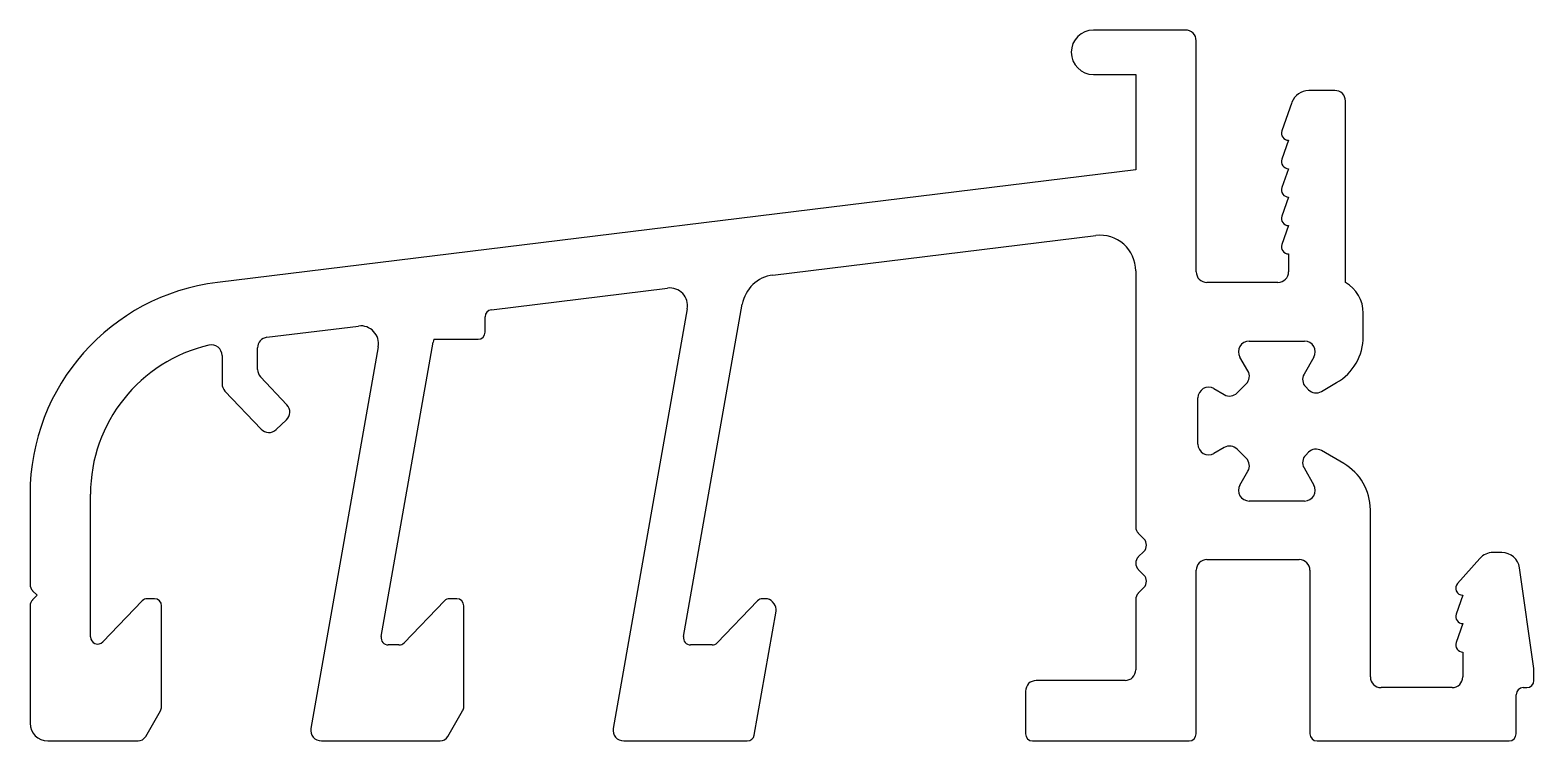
# Model space of a CAD drawing. Extents: x 1725.1 to 1767.4, y 896.4 to 916.4.
import ezdxf

# ---------------------------------------------------------------- set-up
doc = ezdxf.new("R2010")
doc.units = 0
doc.layers.add('P0', color=3, linetype='CONTINUOUS')

msp = doc.modelspace()

# ---------------------------------------------------------------- linework, layer by layer
at = {"layer": 'P0', "color": 18}
for p, q in [((1757.613, 916.4), (1755.024, 916.4)), ((1757.913, 909.6), (1757.913, 916.1)), ((1755.024, 915.15), (1756.213, 915.15)), ((1756.213, 915.15), (1756.213, 912.47)), ((1761.813, 914.7), (1761.079, 914.7)), ((1760.607, 914.366), (1760.325, 913.566)), ((1762.113, 909.3), (1762.113, 914.4)), ((1760.513, 913.3), (1760.325, 912.766)), ((1756.213, 912.47), (1730.382, 909.298)), ((1760.513, 912.5), (1760.325, 911.966)), ((1760.513, 911.7), (1760.325, 911.166)), ((1760.513, 910.9), (1760.325, 910.366)), ((1746.008, 909.504), (1755.091, 910.62)), ((1760.513, 910.1), (1760.513, 909.6)), ((1756.213, 909.627), (1756.213, 902.418)), ((1738.089, 908.532), (1743.046, 909.141)), ((1760.213, 909.3), (1758.213, 909.3)), ((1743.496, 899.334), (1745.145, 908.685)), ((1737.913, 907.9), (1737.913, 908.333)), ((1743.599, 908.558), (1741.518, 896.752)), ((1762.613, 907.779), (1762.613, 908.434)), ((1731.777, 907.757), (1734.353, 908.073)), ((1731.513, 906.848), (1731.513, 907.459)), ((1734.907, 907.49), (1733.013, 896.752)), ((1734.992, 899.334), (1736.452, 907.618)), ((1736.47, 907.7), (1737.713, 907.7)), ((1759.404, 907.65), (1760.963, 907.65)), ((1730.513, 907.241), (1730.513, 906.45)), ((1759.37, 906.809), (1759.144, 907.2)), ((1761.223, 907.2), (1760.946, 906.72)), ((1732.337, 905.857), (1731.595, 906.642)), ((1730.595, 906.244), (1731.611, 905.17)), ((1758.413, 906.311), (1758.704, 906.143)), ((1759.066, 906.191), (1759.322, 906.447)), ((1760.994, 906.358), (1761.071, 906.28)), ((1761.434, 906.232), (1761.863, 906.48)), ((1757.963, 904.748), (1757.963, 906.052)), ((1732.035, 905.158), (1732.326, 905.433)), ((1758.704, 904.656), (1758.413, 904.488)), ((1759.322, 904.352), (1759.066, 904.609)), ((1761.072, 904.52), (1760.994, 904.442)), ((1762.063, 904.204), (1761.434, 904.567)), ((1759.145, 903.6), (1759.37, 903.99)), ((1760.946, 904.08), (1761.223, 903.6)), ((1725.113, 903.343), (1725.113, 900.803)), ((1726.813, 899.326), (1726.813, 903.343)), ((1760.963, 903.15), (1759.404, 903.15)), ((1762.813, 898.2), (1762.813, 902.905)), ((1756.286, 902.241), (1756.442, 902.086)), ((1756.442, 901.732), (1756.286, 901.577)), ((1758.213, 901.5), (1760.813, 901.5)), ((1765.89, 901.533), (1765.264, 900.833)), ((1766.515, 901.7), (1766.263, 901.7)), ((1756.286, 901.223), (1756.442, 901.067)), ((1757.913, 896.6), (1757.913, 901.2)), ((1761.113, 901.2), (1761.113, 896.6)), ((1767.408, 898.434), (1767.01, 901.269)), ((1725.186, 900.627), (1725.313, 900.5)), ((1756.442, 900.714), (1756.286, 900.558)), ((1725.113, 900.196), (1725.113, 896.9)), ((1725.313, 900.5), (1725.186, 900.373)), ((1728.269, 900.339), (1727.157, 899.187)), ((1728.613, 900.4), (1728.413, 900.4)), ((1728.813, 897.367), (1728.813, 900.2)), ((1736.769, 900.339), (1735.632, 899.161)), ((1737.113, 900.4), (1736.913, 900.4)), ((1737.313, 897.367), (1737.313, 900.2)), ((1745.577, 900.339), (1744.439, 899.161)), ((1745.804, 900.4), (1745.721, 900.4)), ((1746.043, 900.254), (1745.996, 900.31)), ((1756.213, 900.382), (1756.213, 898.4)), ((1765.413, 900.5), (1765.225, 899.966)), ((1745.483, 896.565), (1746.097, 900.05)), ((1765.413, 899.7), (1765.225, 899.166)), ((1735.488, 899.1), (1735.189, 899.1)), ((1744.296, 899.1), (1743.693, 899.1)), ((1765.413, 898.9), (1765.413, 898.2)), ((1755.913, 898.1), (1753.413, 898.1)), ((1767.413, 898.1), (1767.413, 898.365)), ((1753.113, 897.8), (1753.113, 896.6)), ((1765.113, 897.9), (1763.113, 897.9)), ((1766.913, 896.6), (1766.913, 897.7)), ((1767.113, 897.9), (1767.213, 897.9)), ((1728.366, 896.525), (1728.78, 897.242)), ((1736.866, 896.525), (1737.28, 897.242)), ((1725.613, 896.4), (1728.149, 896.4)), ((1733.309, 896.4), (1736.649, 896.4)), ((1741.813, 896.4), (1745.286, 896.4)), ((1753.313, 896.4), (1757.713, 896.4)), ((1761.313, 896.4), (1766.713, 896.4))]:
    msp.add_line(p, q, dxfattribs=at)
for centre, radius, start, end in [((1755.024, 915.775), 0.625, 90, 270), ((1757.613, 916.1), 0.3, 360, 90), ((1761.079, 914.2), 0.5, 90, 160.5288), ((1761.813, 914.4), 0.3, 360, 90), ((1760.513, 913.5), 0.2, 160.5288, 270), ((1760.513, 912.7), 0.2, 160.5288, 270), ((1760.513, 911.9), 0.2, 160.5288, 270), ((1760.513, 911.1), 0.2, 160.5288, 270), ((1755.213, 909.627), 1, 360, 97), ((1760.513, 910.3), 0.2, 160.5288, 270), ((1746.13, 908.512), 1, 97, 170), ((1758.213, 909.6), 0.3, 180, 270), ((1760.213, 909.6), 0.3, 270, 360), ((1731.113, 903.343), 6, 97, 180), ((1743.107, 908.644), 0.5, 350, 97), ((1761.613, 908.434), 1, 0, 60), ((1738.113, 908.333), 0.2, 97, 180), ((1734.414, 907.577), 0.5, 350, 97), ((1737.713, 907.9), 0.2, 270, 360), ((1761.113, 907.779), 1.5, 300, 0), ((1731.113, 903.343), 4.3, 103.0029, 180), ((1730.213, 907.241), 0.3, 0, 103.0029), ((1731.813, 907.459), 0.3, 97, 180), ((1737.437, 907.444), 1, 165.2099, 170), ((1759.404, 907.35), 0.3, 90, 210), ((1760.963, 907.35), 0.3, 330, 90), ((1731.813, 906.848), 0.3, 180, 223.3869), ((1759.11, 906.659), 0.3, 315, 30), ((1761.206, 906.57), 0.3, 150, 225), ((1730.813, 906.45), 0.3, 180, 223.3869), ((1758.263, 906.052), 0.3, 60, 180), ((1758.854, 906.403), 0.3, 240, 315), ((1761.284, 906.492), 0.3, 225, 300), ((1732.119, 905.651), 0.3, 313.3869, 43.3869), ((1731.829, 905.376), 0.3, 223.3869, 313.3869), ((1758.263, 904.748), 0.3, 180, 300), ((1758.854, 904.396), 0.3, 45, 120), ((1761.206, 904.23), 0.3, 135, 210), ((1761.284, 904.308), 0.3, 60, 135), ((1759.11, 904.14), 0.3, 330, 45), ((1761.313, 902.905), 1.5, 360, 60), ((1759.404, 903.45), 0.3, 150, 270), ((1760.963, 903.45), 0.3, 270, 30), ((1756.463, 902.418), 0.25, 180.0338, 225), ((1756.265, 901.909), 0.25, 315, 45), ((1756.463, 901.4), 0.25, 135, 225), ((1758.213, 901.2), 0.3, 90, 180), ((1760.813, 901.2), 0.3, 360, 90), ((1766.263, 901.2), 0.5, 90, 138.1897), ((1766.515, 901.2), 0.5, 8, 90), ((1756.265, 900.891), 0.25, 315, 45), ((1725.363, 900.803), 0.25, 180, 225), ((1765.413, 900.7), 0.2, 138.1897, 270), ((1725.363, 900.196), 0.25, 135, 180), ((1728.413, 900.2), 0.2, 90, 136), ((1728.613, 900.2), 0.2, 0, 90), ((1736.913, 900.2), 0.2, 90, 136), ((1737.113, 900.2), 0.2, 360, 90), ((1745.721, 900.2), 0.2, 90, 136), ((1745.804, 900.15), 0.25, 40.0021, 90), ((1745.851, 900.094), 0.25, 350.0043, 40.0021), ((1756.463, 900.381), 0.25, 135, 179.9662), ((1765.413, 899.9), 0.2, 160.5288, 270), ((1727.013, 899.326), 0.2, 180, 316), ((1735.189, 899.3), 0.2, 170, 270), ((1743.693, 899.3), 0.2, 170, 270), ((1735.488, 899.3), 0.2, 270, 316), ((1744.296, 899.3), 0.2, 270, 316), ((1765.413, 899.1), 0.2, 160.5288, 270), ((1753.413, 897.8), 0.3, 90, 180), ((1755.913, 898.4), 0.3, 270, 360), ((1763.113, 898.2), 0.3, 180, 270), ((1765.113, 898.2), 0.3, 270, 0), ((1767.213, 898.1), 0.2, 270, 360), ((1766.913, 898.365), 0.5, 360, 8), ((1767.113, 897.7), 0.2, 90, 180), ((1728.563, 897.367), 0.25, 330, 0), ((1737.063, 897.367), 0.25, 330, 0), ((1725.613, 896.9), 0.5, 180, 270), ((1728.149, 896.65), 0.25, 270, 330), ((1733.309, 896.7), 0.3, 170, 270), ((1736.649, 896.65), 0.25, 270, 330), ((1741.813, 896.7), 0.3, 170, 270), ((1745.286, 896.6), 0.2, 270, 350.0043), ((1753.313, 896.6), 0.2, 180, 270), ((1757.713, 896.6), 0.2, 270, 360), ((1761.313, 896.6), 0.2, 180, 270), ((1766.713, 896.6), 0.2, 270, 360)]:
    msp.add_arc(centre, radius, start, end, dxfattribs=at)

doc.saveas('drawing.dxf')
